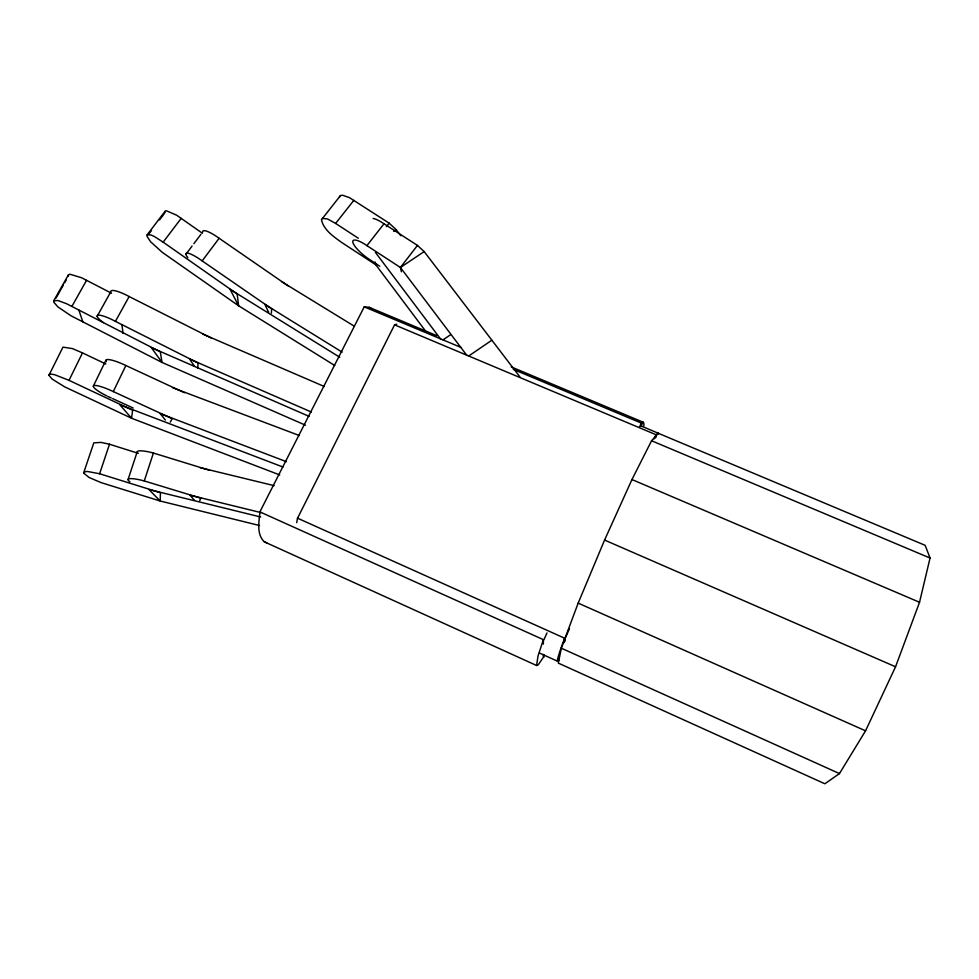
<?xml version="1.0" encoding="UTF-8"?>
<svg xmlns="http://www.w3.org/2000/svg" width="979" height="979" viewBox="0 0 979 979"><rect width="100%" height="100%" fill="white"/><g stroke="black" fill="none" stroke-linecap="round" stroke-linejoin="round"><path stroke-width="1.47" d="M543.333 654.4L543.333 657.337L538.23 664.814L536.578 665.5L264.391 541.864C256.265 534.314 259.056 521.391 260.01 511.589M543.357 644.096L543.369 639.679L538.046 655.906L536.578 665.5M543.798 654.621L543.908 657.288M111.496 293.21L81.465 277.693L69.95 274.23L68.42 274.842L53.772 300.724L53.735 302.095L57.834 306.855L71.1 315.838L162.037 362.45L305.46 425.18M202.408 233.259L176.673 215.221L166.43 210.779L165.035 211.342L147.107 234.887L147.034 236.355L150.57 241.727L162.245 252.313L238.619 305.791L334.745 365.51M271.379 313.158L271.648 308.801L202.176 260.903A18.515 3.708 36.7 0 0 188.249 253.243A18.515 3.708 36.7 0 0 187.846 257.685M68.322 276.323L68.42 274.842M197.697 368.275L198.101 363.013L115.424 321.369A18.748 3.683 28.4 0 0 98.316 315.177A18.748 3.683 28.4 0 0 103.456 322.642M164.9 212.896L165.035 211.342M564.283 642.579L564.663 638.247A75.199 3.732 -66.5 0 0 558.874 660.238M564.871 641.331L565.128 638.43L569.484 628.665M561.322 648.196L558.324 663.113L824.869 783.775L839.468 773.581L865.558 730.823L895.552 666.772L919.538 602.269L930.05 558.042L925.179 545.34L658.28 433.269L651.561 440.758L631.957 479.539L604.569 540.065L578.173 603.113L561.322 648.196L839.468 773.581M640.707 425.902L641.306 423.075L639.434 427.236M641.184 426.098L642.762 422.451L643.448 422.328L643.937 424.115A131.333 7.893 -66.6 0 1 643.754 425.987M655.257 437.589L655.979 434.688L654.107 438.873M655.71 437.784L656.432 434.884A90.276 4.381 -66.7 0 1 658.475 433.978M129.84 481.754A19.433 3.426 17.1 0 1 144.28 480.958L153.397 453.032L209.518 470.299M128.041 479.6L137.146 451.968M259.508 525.515L160.201 501.015L101.131 482.635L88.979 477.434L83.607 473.028L85.332 471.621L87.755 471.523L99.613 473.75L109.501 444.233L138.259 453.338M83.607 473.028L93.8 442.875L100.996 442.398L109.501 444.233M296.698 522.664A72.862 16.924 -65.9 0 1 297.543 518.209L297.665 517.915M199.716 500.636L200.756 498.14L144.28 480.958M546.992 632.923L543.859 639.874L259.876 511.882L364.237 306.843L369.144 307.308L436.671 335.626M106.54 395.773A18.846 3.353 24.9 0 1 93.654 385.714A18.846 3.353 24.9 0 1 113.283 391.576L125.863 365.522L184.456 392.701M93.335 386.118L105.879 360.321M279.737 474.937L131.565 418.241L64.651 386.852L52.083 379.032L48.95 375.287L49.488 374.345L51.446 374.149L54.665 374.712L69.019 380.341L82.493 352.905L105.83 364.004M48.95 375.287L62.974 347.129L72.434 348.597L82.493 352.905M297.543 518.209L394.561 324.844A87.486 20.143 -66.6 0 1 396.728 324.245M115.424 321.369L129.142 296.539L211.391 338.11M97.129 316.339L110.798 291.779A18.662 3.977 28.6 0 1 129.142 296.539M71.871 306.439L86.556 280.324M55.925 298.228L63.219 285.342M64.675 282.76L66.131 280.19M170.236 422.12L172.255 418.682L113.283 391.576M400.827 235.743L396.201 229.673L389.128 223.151L349.552 197.697L342.601 195.225L340.472 195.58L321.455 219.749C323.645 229.943 333.509 236.539 341.487 242.327L375.838 264.82L425.73 331.294M339.493 196.987L340.472 195.58M202.176 260.903L219.112 238.276L288.303 286.015M185.9 254.283L192.092 246.047M193.866 243.698L200.94 234.287M147.107 234.887L150.937 234.972L154.425 236.551L163.15 242.156L181.188 218.366M148.82 234.005L151.5 230.493M159.54 219.932L164.007 214.071M401.402 271.795L400.411 267.487L417.458 245.411L384.001 223.775A18.577 5.14 38.6 0 0 373.134 218.452M386.399 226.651L389.128 223.151M379.779 266.215L370.968 260.438A18.638 4.834 38.4 0 1 352.905 242.547A18.638 4.834 38.4 0 1 366.917 245.631L384.001 223.775M322.372 218.427L327.5 218.929L335.613 223.432L353.835 200.352M468.99 355.805L491.874 340.202M443.046 339.835L450.377 334.867M366.917 245.631L400.411 267.487L424.164 251.591L519.947 376.952M393.668 231.35L396.201 229.673M53.772 300.724L58.091 300.553L66.756 303.82L160.299 351.853L162.037 362.45L151.292 347.569L309.119 416.381M200.205 467.681L274.096 485.633M261.16 512.641L189.914 495.154L194.491 500.281M260.659 516.998L148.894 489.512L160.201 501.015L160.421 492.743L99.613 473.75M172.475 387.66L299.366 435.545M286.504 461.709L160.213 413.615L165.414 420.089M264.391 541.864L266.753 542.758M283.004 467.044L119.83 404.768L131.565 418.241L132.606 410.225L69.019 380.341M511.222 366.892L643.448 422.328M364.237 306.843L461.28 347.545M513.314 369.377L641.783 423.271M641.453 426.146L658.377 433.256M394.561 324.844L656.432 434.884M651.561 440.758L930.05 558.042M631.957 479.539L919.538 602.269M202.898 334.133L324.33 386.521M311.359 412.024L189.583 358.999L194.332 366.146M604.569 540.065L895.552 666.772M578.173 603.113L865.558 730.823M297.53 518.185L565.128 638.43M539.478 653.054L557.553 661.229M112.597 398.588L133.193 408.035M369.144 307.308L371.176 308.544M281.548 281.609L354.398 326.264M342.148 352.146L264.881 304.371L268.613 312.252M339.762 357.249L230.028 289.282L238.619 305.791L237.163 294.006L163.15 242.156M335.613 223.432L358.326 238.24M417.458 245.411L424.164 251.591M400.411 267.487L466.861 355.414M375.422 252.423L440.905 339.444M78.834 310.013L82.836 321.858M375.079 261.993L375.838 264.82M121.91 324.649L123.036 333.447M202.714 231.937A18.442 4.014 36.9 0 1 219.112 238.276M106.283 361.618A18.76 3.659 25.1 0 1 125.863 365.522M111.227 397.963A18.846 3.353 24.9 0 1 107.69 396.336M137.513 452.983A19.335 3.757 17.3 0 1 153.397 453.032"/></g></svg>
